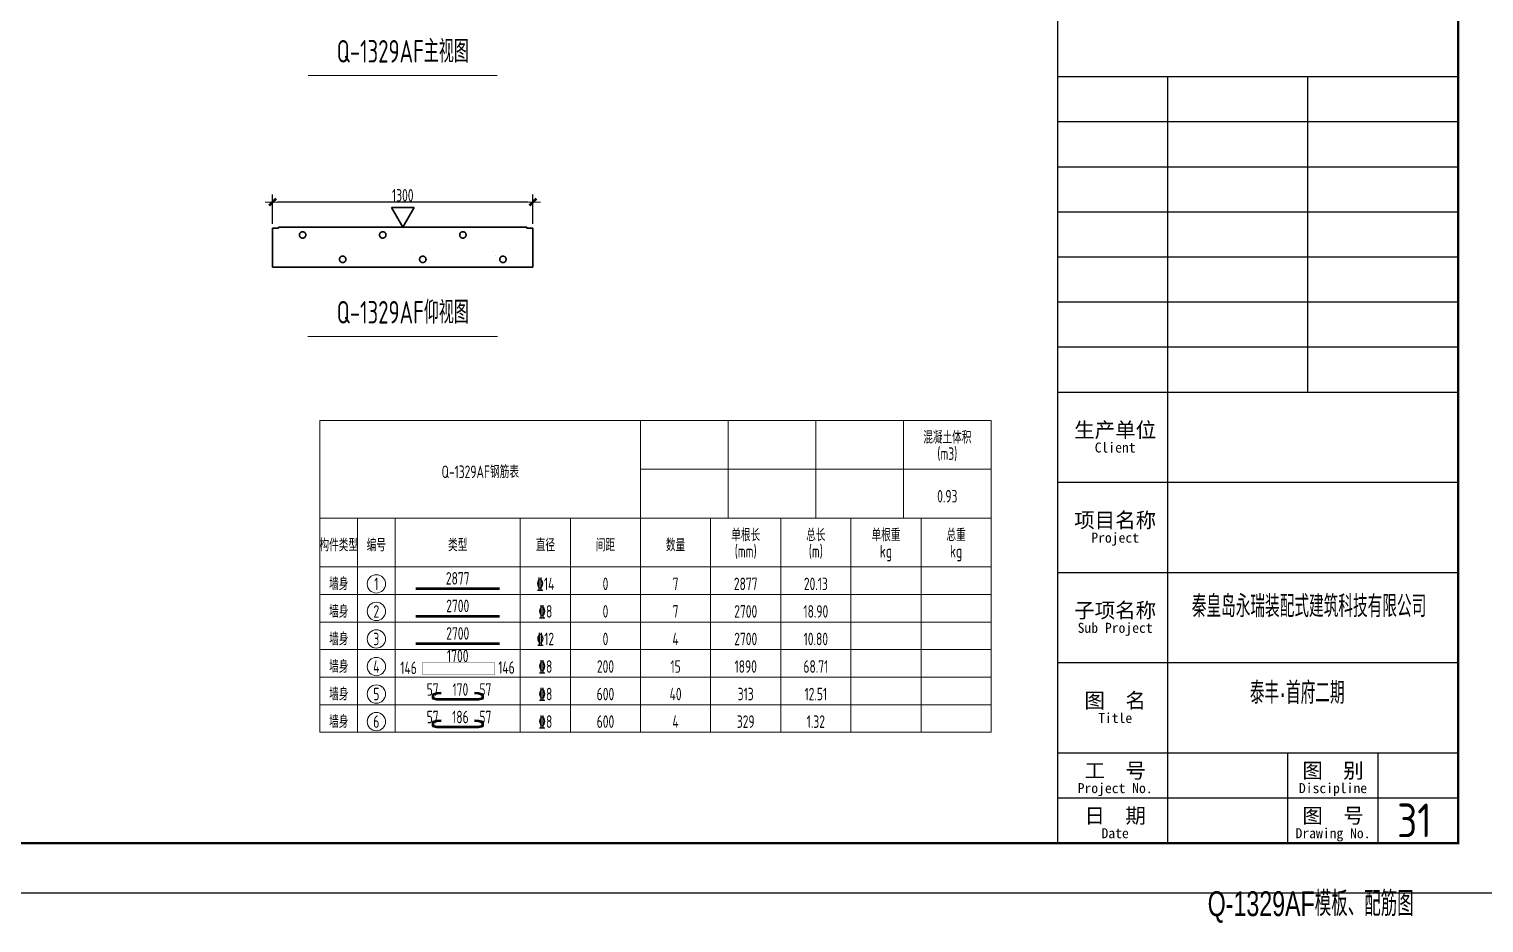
# Model space of a CAD drawing. Extents: x -85320 to 1679916, y -1321939 to 627.
# Drawn here: x 1172205 to 1201252, y -1118533 to -1100689 of the extents above; entities that cross this region are included whole.
import ezdxf
from ezdxf.enums import TextEntityAlignment as Align

# ---------------------------------------------------------------- set-up
doc = ezdxf.new("R2010")
doc.units = 0
doc.header["$LTSCALE"] = 1000
doc.linetypes.add('点划线', pattern=[1850, 1200, -300, 50, -300])
for name, color, linetype in [('BORDER', 7, 'Continuous'), ('TH', 7, 'Continuous'), ('Y-03墙-03预制墙钢筋', 1, 'Continuous'), ('图框文字', 7, 'Continuous'), ('打印线框', 7, 'Continuous'), ('拉模', 7, 'Continuous')]:
    doc.layers.add(name, color=color, linetype=linetype)
for name, color, linetype, lineweight in [('参数表文字', 7, 'Continuous', 18), ('参数表边线', 253, 'Continuous', 18), ('梁截面纵筋', 1, 'Continuous', 50), ('预制墙图名', 7, 'Continuous', 18), ('预制墙详图孔洞', 9, '点划线', 18), ('预制墙详图标注', 3, 'Continuous', 18), ('预制墙详图轮廓', 3, 'Continuous', 35)]:
    doc.layers.add(name, color=color, linetype=linetype, lineweight=lineweight)
doc.styles.get("Standard").update_dxf_attribs({"font": 'gbenor.shx', "bigfont": 'gbcbig.shx'})
doc.styles.add('TSSD_Rein', font='Tssdeng.shx', dxfattribs={"width": 0.7, "bigfont": 'hztxt.shx'})
doc.styles.add('中西文等高字体', font='hztxt_e.shx', dxfattribs={"width": 0.7, "bigfont": 'hbhz.shx'})
doc.styles.add('样式 1', font='yjkeng.shx', dxfattribs={"width": 0.7, "bigfont": 'yjkchn.shx'})
doc.styles.add('样式 2', font='yjkeng.shx', dxfattribs={"width": 0.7, "bigfont": 'yjkchn.shx'})
doc.styles.add('设计院一', font='', dxfattribs={"width": 0.8})
doc.styles.get('设计院一').set_extended_font_data('SimSun')
doc.dimstyles.new('盈建科结构', dxfattribs={"dimscale": 100, "dimtxt": 2.5, "dimasz": 1, "dimexe": 1.5, "dimexo": 0.625, "dimgap": 0.1, "dimtad": 1, "dimdec": 0, "dimrnd": 1, "dimzin": 0, "dimdsep": 46, "dimtxsty": '样式 1', "dimblk": '_yjkbk', "dimblk1": 'ARCHTICK', "dimblk2": 'ARCHTICK', "dimcen": 0.09, "dimadec": 0, "dimazin": 0, "dimtfac": 1, "dimtdec": 4, "dimtix": 1, "dimtmove": 2, "dimatfit": 3, "dimfxl": 1, "dimtolj": 1, "dimtzin": 0, "dimarcsym": 0})

# ---------------------------------------------------------------- blocks, each defined once
blk = doc.blocks.new('_yjkbk')
blk.add_line((-1, 0), (1.5, 0))
blk.add_lwpolyline([(-0.7, -0.7, 0.5, 0.5, 0), (0.7, 0.7, 0.5, 0.5, 0)], format="xyseb")
blk = doc.blocks.new('*D3503')
at = {"layer": 'Defpoints', "color": 0, "transparency": 16777216}
for p in [(1177066, -1104142), (1177066, -1104642), (1182266, -1104642)]:
    blk.add_point(p, dxfattribs=at)
at = {"layer": '预制墙详图标注', "color": 0, "lineweight": -2, "transparency": 16777216}
for p, q in [((1177066, -1104580), (1177066, -1103992)), ((1182266, -1104580), (1182266, -1103992)), ((1182166, -1104142), (1177166, -1104142))]:
    blk.add_line(p, q, dxfattribs=at)
at = {"layer": '预制墙详图标注', "color": 0, "lineweight": -2, "transparency": 16777216, "xscale": 100, "yscale": 100, "zscale": 100, "rotation": 180}
blk.add_blockref('_yjkbk', (1177066, -1104142), dxfattribs=at)
at = {"layer": '预制墙详图标注', "color": 0, "lineweight": -2, "transparency": 16777216, "xscale": 100, "yscale": 100, "zscale": 100}
blk.add_blockref('_yjkbk', (1182266, -1104142), dxfattribs=at)
at = {"layer": '预制墙详图标注', "color": 0, "transparency": 16777216, "insert": (1179666, -1104132), "char_height": 250, "attachment_point": 8, "style": '样式 1'}
blk.add_mtext('\\A1;1300', dxfattribs=at)
blk = doc.blocks.new('_ArchTick')
at = {"color": 0, "linetype": 'ByBlock', "const_width": 0.4}
blk.add_lwpolyline([(-0.5, -0.5), (0.5, 0.5)], dxfattribs=at)
blk = doc.blocks.new('图框1')
at = {"color": 7}
for p, q in [((1425679, -783089), (1425679, -823089)), ((1433679, -783089), (1433679, -823089)), ((1433679, -823089), (1433679, -783089)), ((1433679, -783089), (1433679, -823089)), ((1433679, -823089), (1433679, -783089)), ((1433679, -807789), (1425679, -807789)), ((1427879, -814089), (1427879, -807789)), ((1430679, -814089), (1430679, -807789)), ((1433679, -808689), (1425679, -808689)), ((1433679, -809589), (1425679, -809589)), ((1433679, -810489), (1425679, -810489)), ((1433679, -811389), (1425679, -811389)), ((1433679, -812289), (1425679, -812289)), ((1433679, -813189), (1425679, -813189)), ((1433679, -814089), (1425679, -814089)), ((1427879, -823089), (1427879, -814089)), ((1433679, -814089), (1431691, -814089)), ((1433679, -815889), (1425679, -815889)), ((1433679, -817689), (1425679, -817689)), ((1433679, -819489), (1425679, -819489)), ((1433679, -821289), (1425679, -821289)), ((1430279, -823089), (1430279, -821289)), ((1432079, -823089), (1432079, -821289)), ((1433679, -822189), (1425679, -822189)), ((1425679, -823089), (1433679, -823089)), ((1425679, -823089), (1433679, -823089))]:
    blk.add_line(p, q, dxfattribs=at)
at = {"layer": 'BORDER', "const_width": 50}
blk.add_lwpolyline([(1377779, -823089), (1377779, -783089), (1433679, -783089), (1433679, -823089)], close=True, dxfattribs=at)
at = {"color": 7, "style": '设计院一'}
for s, height, p in [('生产单位', 300, (1426829, -814989)), ('Client', 200, (1426829, -815289)), ('项目名称', 300, (1426829, -816789)), ('Project', 200, (1426829, -817089)), ('子项名称', 300, (1426829, -818589)), ('Sub Project', 200, (1426829, -818889)), ('图  名', 300, (1426829, -820389)), ('Title', 200, (1426829, -820689)), ('工  号', 300, (1426829, -821789)), ('图  别', 300, (1431179, -821789)), ('Project No.', 200, (1426829, -822089)), ('Discipline', 200, (1431179, -822089)), ('日  期', 300, (1426829, -822689)), ('图  号', 300, (1431179, -822689)), ('Date', 200, (1426829, -822989)), ('Drawing No.', 200, (1431179, -822989))]:
    blk.add_text(s, height=height, dxfattribs=at).set_placement(p, align=Align.CENTER)
at = {"layer": 'TH', "color": 2, "style": '中西文等高字体', "width": 0.7}
for s, p in [('秦皇岛永瑞装配式建筑科技有限公司', (1428359, -818709)), ('泰丰·首府二期', (1429517, -820439))]:
    blk.add_text(s, height=440, dxfattribs=at).set_placement(p, align=Align.BOTTOM_LEFT)

msp = doc.modelspace()

# ---------------------------------------------------------------- linework, layer by layer
at = {"layer": 'Y-03墙-03预制墙钢筋', "const_width": 6.4}
msp.add_lwpolyline([(1181496.253, -1113335.218), (1180066.553, -1113335.218, 0.414213562), (1180056.953, -1113344.818), (1180056.953, -1113569.24, 0.414213562), (1180066.553, -1113578.84), (1181496.253, -1113578.84, 0.414213562), (1181505.853, -1113569.24), (1181505.853, -1113344.818, 0.414213562)], format="xyb", close=True, dxfattribs=at)
at = {"layer": '参数表文字', "lineweight": 18}
for centre in [(1179138.323, -1111764.735), (1179138.323, -1112314.735), (1179138.323, -1112864.735), (1179138.323, -1113414.735), (1179138.323, -1113964.735), (1179138.323, -1114514.735)]:
    msp.add_circle(centre, 183.333, dxfattribs=at)
at = {"layer": '参数表边线', "lineweight": 18}
for p, q in [((1178013.323, -1110452.235), (1178013.323, -1108502.235)), ((1178013.323, -1108502.235), (1184413.323, -1108502.235)), ((1184413.323, -1110452.235), (1184413.323, -1108502.235)), ((1184413.323, -1109477.235), (1184413.323, -1108502.235)), ((1184413.323, -1108502.235), (1186163.323, -1108502.235)), ((1186163.323, -1109477.235), (1186163.323, -1108502.235)), ((1186163.323, -1108502.235), (1187913.323, -1108502.235)), ((1187913.323, -1109477.235), (1187913.323, -1108502.235)), ((1187913.323, -1108502.235), (1189663.323, -1108502.235)), ((1189663.323, -1109477.235), (1189663.323, -1108502.235)), ((1189663.323, -1108502.235), (1191413.323, -1108502.235)), ((1191413.323, -1109477.235), (1191413.323, -1108502.235)), ((1184413.323, -1110452.235), (1184413.323, -1109477.235)), ((1184413.323, -1109477.235), (1186163.323, -1109477.235)), ((1186163.323, -1110452.235), (1186163.323, -1109477.235)), ((1186163.323, -1109477.235), (1187913.323, -1109477.235)), ((1187913.323, -1110452.235), (1187913.323, -1109477.235)), ((1187913.323, -1109477.235), (1189663.323, -1109477.235)), ((1189663.323, -1110452.235), (1189663.323, -1109477.235)), ((1189663.323, -1109477.235), (1191413.323, -1109477.235)), ((1191413.323, -1110452.235), (1191413.323, -1109477.235)), ((1178013.323, -1110452.235), (1178763.323, -1110452.235)), ((1178013.323, -1110452.235), (1178013.323, -1111427.235)), ((1178763.323, -1110452.235), (1179513.323, -1110452.235)), ((1178763.323, -1110452.235), (1178763.323, -1111427.235)), ((1179513.323, -1110452.235), (1182013.323, -1110452.235)), ((1179513.323, -1110452.235), (1179513.323, -1111427.235)), ((1182013.323, -1110452.235), (1183013.323, -1110452.235)), ((1182013.323, -1110452.235), (1182013.323, -1111427.235)), ((1183013.323, -1110452.235), (1184413.323, -1110452.235)), ((1183013.323, -1110452.235), (1183013.323, -1111427.235)), ((1184413.323, -1110452.235), (1185813.323, -1110452.235)), ((1184413.323, -1110452.235), (1184413.323, -1111427.235)), ((1185813.323, -1110452.235), (1187213.323, -1110452.235)), ((1185813.323, -1110452.235), (1185813.323, -1111427.235)), ((1187213.323, -1110452.235), (1188613.323, -1110452.235)), ((1187213.323, -1110452.235), (1187213.323, -1111427.235)), ((1188613.323, -1110452.235), (1190013.323, -1110452.235)), ((1188613.323, -1110452.235), (1188613.323, -1111427.235)), ((1190013.323, -1110452.235), (1191413.323, -1110452.235)), ((1190013.323, -1110452.235), (1190013.323, -1111427.235)), ((1191413.323, -1110452.235), (1191413.323, -1111427.235)), ((1178013.323, -1111427.235), (1178763.323, -1111427.235)), ((1178013.323, -1111427.235), (1178013.323, -1111977.235)), ((1178763.323, -1111427.235), (1179513.323, -1111427.235)), ((1178763.323, -1111427.235), (1178763.323, -1111977.235)), ((1179513.323, -1111427.235), (1182013.323, -1111427.235)), ((1179513.323, -1111427.235), (1179513.323, -1111977.235)), ((1182013.323, -1111427.235), (1183013.323, -1111427.235)), ((1182013.323, -1111427.235), (1182013.323, -1111977.235)), ((1183013.323, -1111427.235), (1184413.323, -1111427.235)), ((1183013.323, -1111427.235), (1183013.323, -1111977.235)), ((1184413.323, -1111427.235), (1185813.323, -1111427.235)), ((1184413.323, -1111427.235), (1184413.323, -1111977.235)), ((1185813.323, -1111427.235), (1187213.323, -1111427.235)), ((1185813.323, -1111427.235), (1185813.323, -1111977.235)), ((1187213.323, -1111427.235), (1188613.323, -1111427.235)), ((1187213.323, -1111427.235), (1187213.323, -1111977.235)), ((1188613.323, -1111427.235), (1190013.323, -1111427.235)), ((1188613.323, -1111427.235), (1188613.323, -1111977.235)), ((1190013.323, -1111427.235), (1191413.323, -1111427.235)), ((1190013.323, -1111427.235), (1190013.323, -1111977.235)), ((1191413.323, -1111427.235), (1191413.323, -1111977.235)), ((1178013.323, -1111977.235), (1178763.323, -1111977.235)), ((1178013.323, -1111977.235), (1178013.323, -1112527.235)), ((1178763.323, -1111977.235), (1179513.323, -1111977.235)), ((1178763.323, -1111977.235), (1178763.323, -1112527.235)), ((1179513.323, -1111977.235), (1182013.323, -1111977.235)), ((1179513.323, -1111977.235), (1179513.323, -1112527.235)), ((1182013.323, -1111977.235), (1183013.323, -1111977.235)), ((1182013.323, -1111977.235), (1182013.323, -1112527.235)), ((1183013.323, -1111977.235), (1184413.323, -1111977.235)), ((1183013.323, -1111977.235), (1183013.323, -1112527.235)), ((1184413.323, -1111977.235), (1185813.323, -1111977.235)), ((1184413.323, -1111977.235), (1184413.323, -1112527.235)), ((1185813.323, -1111977.235), (1187213.323, -1111977.235)), ((1185813.323, -1111977.235), (1185813.323, -1112527.235)), ((1187213.323, -1111977.235), (1188613.323, -1111977.235)), ((1187213.323, -1111977.235), (1187213.323, -1112527.235)), ((1188613.323, -1111977.235), (1190013.323, -1111977.235)), ((1188613.323, -1111977.235), (1188613.323, -1112527.235)), ((1190013.323, -1111977.235), (1191413.323, -1111977.235)), ((1190013.323, -1111977.235), (1190013.323, -1112527.235)), ((1191413.323, -1111977.235), (1191413.323, -1112527.235)), ((1178013.323, -1112527.235), (1178763.323, -1112527.235)), ((1178013.323, -1112527.235), (1178013.323, -1113077.235)), ((1178763.323, -1112527.235), (1179513.323, -1112527.235)), ((1178763.323, -1112527.235), (1178763.323, -1113077.235)), ((1179513.323, -1112527.235), (1182013.323, -1112527.235)), ((1179513.323, -1112527.235), (1179513.323, -1113077.235)), ((1182013.323, -1112527.235), (1183013.323, -1112527.235)), ((1182013.323, -1112527.235), (1182013.323, -1113077.235)), ((1183013.323, -1112527.235), (1184413.323, -1112527.235)), ((1183013.323, -1112527.235), (1183013.323, -1113077.235)), ((1184413.323, -1112527.235), (1185813.323, -1112527.235)), ((1184413.323, -1112527.235), (1184413.323, -1113077.235)), ((1185813.323, -1112527.235), (1187213.323, -1112527.235)), ((1185813.323, -1112527.235), (1185813.323, -1113077.235)), ((1187213.323, -1112527.235), (1188613.323, -1112527.235)), ((1187213.323, -1112527.235), (1187213.323, -1113077.235)), ((1188613.323, -1112527.235), (1190013.323, -1112527.235)), ((1188613.323, -1112527.235), (1188613.323, -1113077.235)), ((1190013.323, -1112527.235), (1191413.323, -1112527.235)), ((1190013.323, -1112527.235), (1190013.323, -1113077.235)), ((1191413.323, -1112527.235), (1191413.323, -1113077.235)), ((1178013.323, -1113077.235), (1178763.323, -1113077.235)), ((1178013.323, -1113077.235), (1178013.323, -1113627.235)), ((1178763.323, -1113077.235), (1179513.323, -1113077.235)), ((1178763.323, -1113077.235), (1178763.323, -1113627.235)), ((1179513.323, -1113077.235), (1182013.323, -1113077.235)), ((1179513.323, -1113077.235), (1179513.323, -1113627.235)), ((1182013.323, -1113077.235), (1183013.323, -1113077.235)), ((1182013.323, -1113077.235), (1182013.323, -1113627.235)), ((1183013.323, -1113077.235), (1184413.323, -1113077.235)), ((1183013.323, -1113077.235), (1183013.323, -1113627.235)), ((1184413.323, -1113077.235), (1185813.323, -1113077.235)), ((1184413.323, -1113077.235), (1184413.323, -1113627.235)), ((1185813.323, -1113077.235), (1187213.323, -1113077.235)), ((1185813.323, -1113077.235), (1185813.323, -1113627.235)), ((1187213.323, -1113077.235), (1188613.323, -1113077.235)), ((1187213.323, -1113077.235), (1187213.323, -1113627.235)), ((1188613.323, -1113077.235), (1190013.323, -1113077.235)), ((1188613.323, -1113077.235), (1188613.323, -1113627.235)), ((1190013.323, -1113077.235), (1191413.323, -1113077.235)), ((1190013.323, -1113077.235), (1190013.323, -1113627.235)), ((1191413.323, -1113077.235), (1191413.323, -1113627.235)), ((1178013.323, -1113627.235), (1178763.323, -1113627.235)), ((1178013.323, -1113627.235), (1178013.323, -1114177.235)), ((1178763.323, -1113627.235), (1179513.323, -1113627.235)), ((1178763.323, -1113627.235), (1178763.323, -1114177.235)), ((1179513.323, -1113627.235), (1182013.323, -1113627.235)), ((1179513.323, -1113627.235), (1179513.323, -1114177.235)), ((1182013.323, -1113627.235), (1183013.323, -1113627.235)), ((1182013.323, -1113627.235), (1182013.323, -1114177.235)), ((1183013.323, -1113627.235), (1184413.323, -1113627.235)), ((1183013.323, -1113627.235), (1183013.323, -1114177.235)), ((1184413.323, -1113627.235), (1185813.323, -1113627.235)), ((1184413.323, -1113627.235), (1184413.323, -1114177.235)), ((1185813.323, -1113627.235), (1187213.323, -1113627.235)), ((1185813.323, -1113627.235), (1185813.323, -1114177.235)), ((1187213.323, -1113627.235), (1188613.323, -1113627.235)), ((1187213.323, -1113627.235), (1187213.323, -1114177.235)), ((1188613.323, -1113627.235), (1190013.323, -1113627.235)), ((1188613.323, -1113627.235), (1188613.323, -1114177.235)), ((1190013.323, -1113627.235), (1191413.323, -1113627.235)), ((1190013.323, -1113627.235), (1190013.323, -1114177.235)), ((1191413.323, -1113627.235), (1191413.323, -1114177.235)), ((1178013.323, -1114177.235), (1178763.323, -1114177.235)), ((1178013.323, -1114177.235), (1178013.323, -1114727.235)), ((1178763.323, -1114177.235), (1179513.323, -1114177.235)), ((1178763.323, -1114177.235), (1178763.323, -1114727.235)), ((1179513.323, -1114177.235), (1182013.323, -1114177.235)), ((1179513.323, -1114177.235), (1179513.323, -1114727.235)), ((1182013.323, -1114177.235), (1183013.323, -1114177.235)), ((1182013.323, -1114177.235), (1182013.323, -1114727.235)), ((1183013.323, -1114177.235), (1184413.323, -1114177.235)), ((1183013.323, -1114177.235), (1183013.323, -1114727.235)), ((1184413.323, -1114177.235), (1185813.323, -1114177.235)), ((1184413.323, -1114177.235), (1184413.323, -1114727.235)), ((1185813.323, -1114177.235), (1187213.323, -1114177.235)), ((1185813.323, -1114177.235), (1185813.323, -1114727.235)), ((1187213.323, -1114177.235), (1188613.323, -1114177.235)), ((1187213.323, -1114177.235), (1187213.323, -1114727.235)), ((1188613.323, -1114177.235), (1190013.323, -1114177.235)), ((1188613.323, -1114177.235), (1188613.323, -1114727.235)), ((1190013.323, -1114177.235), (1191413.323, -1114177.235)), ((1190013.323, -1114177.235), (1190013.323, -1114727.235)), ((1191413.323, -1114177.235), (1191413.323, -1114727.235)), ((1178013.323, -1114727.235), (1178763.323, -1114727.235)), ((1178763.323, -1114727.235), (1179513.323, -1114727.235)), ((1179513.323, -1114727.235), (1182013.323, -1114727.235)), ((1182013.323, -1114727.235), (1183013.323, -1114727.235)), ((1183013.323, -1114727.235), (1184413.323, -1114727.235)), ((1184413.323, -1114727.235), (1185813.323, -1114727.235)), ((1185813.323, -1114727.235), (1187213.323, -1114727.235)), ((1187213.323, -1114727.235), (1188613.323, -1114727.235)), ((1188613.323, -1114727.235), (1190013.323, -1114727.235)), ((1190013.323, -1114727.235), (1191413.323, -1114727.235))]:
    msp.add_line(p, q, dxfattribs=at)
at = {"layer": '打印线框', "color": 1}
msp.add_lwpolyline([(1142339.776, -1117942.171), (1142339.776, -1075942.171), (1201739.776, -1075942.171), (1201739.776, -1117942.171)], close=True, dxfattribs=at)
at = {"layer": '梁截面纵筋', "lineweight": 50}
for points in [[(1179929.99, -1111856.402), (1181596.657, -1111856.402)], [(1179929.99, -1112406.402), (1181596.657, -1112406.402)], [(1179929.99, -1112956.402), (1181596.657, -1112956.402)], [(1180429.99, -1113948.884), (1180346.657, -1113955.759), (1180263.323, -1113977.759), (1180263.323, -1114046.509), (1180346.657, -1114068.509), (1181179.99, -1114068.509), (1181263.323, -1114046.509), (1181263.323, -1113977.759), (1181179.99, -1113955.759), (1181096.657, -1113948.884)], [(1180429.99, -1114498.884), (1180346.657, -1114505.759), (1180263.323, -1114527.759), (1180263.323, -1114596.509), (1180346.657, -1114618.509), (1181179.99, -1114618.509), (1181263.323, -1114596.509), (1181263.323, -1114527.759), (1181179.99, -1114505.759), (1181096.657, -1114498.884)]]:
    msp.add_lwpolyline(points, dxfattribs=at)
at = {"layer": '预制墙图名', "lineweight": 18}
for p, q in [((1181552.936, -1101616.274), (1177779.141, -1101616.274)), ((1181558.841, -1106826.274), (1177773.235, -1106826.274))]:
    msp.add_line(p, q, dxfattribs=at)
at = {"layer": '预制墙详图孔洞', "lineweight": 35, "const_width": 0.18}
for points in [[(1177734.038, -1104798.057), (1177734.038, -1104642.057), (1177598.038, -1104642.057), (1177598.038, -1104798.057)], [(1178519.477, -1105244.007), (1178342.038, -1105018.511), (1178342.038, -1104642.057), (1178206.038, -1104642.057), (1178206.038, -1105065.604), (1178412.599, -1105328.108)], [(1179334.038, -1104798.057), (1179334.038, -1104642.057), (1179198.038, -1104642.057), (1179198.038, -1104798.057)], [(1180119.477, -1105244.007), (1179942.038, -1105018.511), (1179942.038, -1104642.057), (1179806.038, -1104642.057), (1179806.038, -1105065.604), (1180012.599, -1105328.108)], [(1180934.038, -1104798.057), (1180934.038, -1104642.057), (1180798.038, -1104642.057), (1180798.038, -1104798.057)], [(1181719.477, -1105244.007), (1181542.038, -1105018.511), (1181542.038, -1104642.057), (1181406.038, -1104642.057), (1181406.038, -1105065.604), (1181612.599, -1105328.108)]]:
    msp.add_lwpolyline(points, close=True, dxfattribs=at)
at = {"layer": '预制墙详图孔洞', "lineweight": 35}
for centre in [(1177666.038, -1104798.057), (1179266.038, -1104798.057), (1180866.038, -1104798.057), (1178466.038, -1105286.057), (1180066.038, -1105286.057), (1181666.038, -1105286.057)]:
    msp.add_circle(centre, 64, dxfattribs=at)
at = {"layer": '预制墙详图标注', "lineweight": 35}
for p, q in [((1179666.038, -1104642.057), (1179441.038, -1104252.346)), ((1179441.038, -1104252.346), (1179891.038, -1104252.346)), ((1179666.038, -1104642.057), (1179891.038, -1104252.346))]:
    msp.add_line(p, q, dxfattribs=at)
at = {"layer": '预制墙详图轮廓', "lineweight": 35}
for p, q in [((1182146.038, -1104642.057), (1177186.038, -1104642.057)), ((1177186.038, -1104642.057), (1177186.038, -1104662.057)), ((1182146.038, -1104662.057), (1182146.038, -1104642.057)), ((1177186.038, -1104662.057), (1177066.038, -1104662.057)), ((1177066.038, -1104662.057), (1177066.038, -1105442.057)), ((1182266.038, -1104662.057), (1182146.038, -1104662.057)), ((1182266.038, -1105442.057), (1182266.038, -1104662.057)), ((1177066.038, -1105442.057), (1177186.038, -1105442.057)), ((1182146.038, -1105442.057), (1177186.038, -1105442.057)), ((1182146.038, -1105442.057), (1182266.038, -1105442.057))]:
    msp.add_line(p, q, dxfattribs=at)

# ---------------------------------------------------------------- block references
at = {"layer": '拉模', "color": 3}
msp.add_blockref('图框1', (-232939.173, -293853.477), dxfattribs=at)

# ---------------------------------------------------------------- texts
at = {"layer": '参数表文字', "linetype": 'Continuous', "style": 'TSSD_Rein', "width": 0.7}
for s, p in [('混凝土体积', (1190538.323, -1109039.735)), ('单根长', (1186513.323, -1110989.735)), ('总长', (1187913.323, -1110989.735)), ('单根重', (1189313.323, -1110989.735)), ('总重', (1190713.323, -1110989.735))]:
    msp.add_text(s, height=250, dxfattribs=at).set_placement(p, align=Align.BOTTOM_CENTER)
for s, p in [('(m3)', (1190538.323, -1109039.735)), ('(mm)', (1186513.323, -1110989.735)), ('(m)', (1187913.323, -1110989.735)), ('kg', (1189313.323, -1110989.735)), ('kg', (1190713.323, -1110989.735))]:
    msp.add_text(s, height=250, dxfattribs=at).set_placement(p, align=Align.TOP_CENTER)
for s, p in [('Q-1329AF钢筋表', (1181213.323, -1109527.235)), ('0.93', (1190538.323, -1110014.735)), ('构件类型', (1178388.323, -1110989.735)), ('编号', (1179138.323, -1110989.735)), ('类型', (1180763.323, -1110989.735)), ('直径', (1182513.323, -1110989.735)), ('间距', (1183713.323, -1110989.735)), ('数量', (1185113.323, -1110989.735)), ('墙身', (1178388.323, -1111764.735)), ('2877', (1180763.323, -1111654.735)), ('1', (1179138.323, -1111764.735)), ('%%13214', (1182513.323, -1111764.735)), ('0', (1183713.323, -1111764.735)), ('7', (1185113.323, -1111764.735)), ('2877', (1186513.323, -1111764.735)), ('20.13', (1187913.323, -1111764.735)), ('墙身', (1178388.323, -1112314.735)), ('2', (1179138.323, -1112314.735)), ('2700', (1180763.323, -1112204.735)), ('%%1328', (1182513.323, -1112314.735)), ('0', (1183713.323, -1112314.735)), ('7', (1185113.323, -1112314.735)), ('2700', (1186513.323, -1112314.735)), ('18.90', (1187913.323, -1112314.735)), ('墙身', (1178388.323, -1112864.735)), ('3', (1179138.323, -1112864.735)), ('2700', (1180763.323, -1112754.735)), ('%%13212', (1182513.323, -1112864.735)), ('0', (1183713.323, -1112864.735)), ('4', (1185113.323, -1112864.735)), ('2700', (1186513.323, -1112864.735)), ('10.80', (1187913.323, -1112864.735)), ('1700', (1180763.323, -1113202.831)), ('墙身', (1178388.323, -1113414.735)), ('4', (1179138.323, -1113414.735)), ('146', (1179781.854, -1113441.62)), ('146', (1181736.566, -1113433.442)), ('%%1328', (1182513.323, -1113414.735)), ('200', (1183713.323, -1113414.735)), ('15', (1185113.323, -1113414.735)), ('1890', (1186513.323, -1113414.735)), ('68.71', (1187913.323, -1113414.735)), ('墙身', (1178388.323, -1113964.735)), ('5', (1179138.323, -1113964.735)), ('57', (1180263.323, -1113873.069)), (' 170', (1180763.323, -1113873.069)), (' 57', (1181263.323, -1113873.069)), ('%%1328', (1182513.323, -1113964.735)), ('600', (1183713.323, -1113964.735)), ('40', (1185113.323, -1113964.735)), ('313', (1186513.323, -1113964.735)), ('12.51', (1187913.323, -1113964.735)), ('墙身', (1178388.323, -1114514.735)), ('6', (1179138.323, -1114514.735)), ('57', (1180263.323, -1114423.069)), (' 186', (1180763.323, -1114423.069)), (' 57', (1181263.323, -1114423.069)), ('%%1328', (1182513.323, -1114514.735)), ('600', (1183713.323, -1114514.735)), ('4', (1185113.323, -1114514.735)), ('329', (1186513.323, -1114514.735)), ('1.32', (1187913.323, -1114514.735))]:
    msp.add_text(s, height=250, dxfattribs=at).set_placement(p, align=Align.MIDDLE_CENTER)
at = {"layer": '图框文字', "color": 2, "style": '中西文等高字体', "width": 0.7}
msp.add_text('Q-1329AF模板、配筋图', height=495, dxfattribs=at).set_placement((1195737.278, -1118545.758), align=Align.BOTTOM_LEFT)
at = {"layer": '拉模', "color": 3}
msp.add_text('31', height=673.8429, dxfattribs=at).set_placement((1199518.211, -1116823.053))
at = {"layer": '预制墙图名', "linetype": 'Continuous', "style": '样式 2', "width": 0.7}
for s, p in [('Q-1329AF主视图', (1179666.038, -1101492.057)), ('Q-1329AF仰视图', (1179666.038, -1106702.057))]:
    msp.add_text(s, height=450, dxfattribs=at).set_placement(p, align=Align.BOTTOM_CENTER)

# ---------------------------------------------------------------- dimensions: what is measured, and where the dimension line sits
at = {"layer": '预制墙详图标注'}
dim = msp.add_aligned_dim(p1=(1182266.038, -1104642.057), p2=(1177066.038, -1104642.057), distance=-500, dimstyle='盈建科结构', override={"dimscale": 100, "dimtxt": 2.5, "dimasz": 1, "dimexe": 1.5, "dimexo": 0.625, "dimgap": 0.1, "dimtad": 1, "dimlfac": 0.25, "dimrnd": 5, "dimdle": 0, "dimtix": 1, "dimfxlon": 0}, dxfattribs=at)
dim.commit()
dim.dimension.update_dxf_attribs({"geometry": '*D3503', "text_midpoint": (1179666.038, -1104007.057)})

doc.saveas('drawing.dxf')
